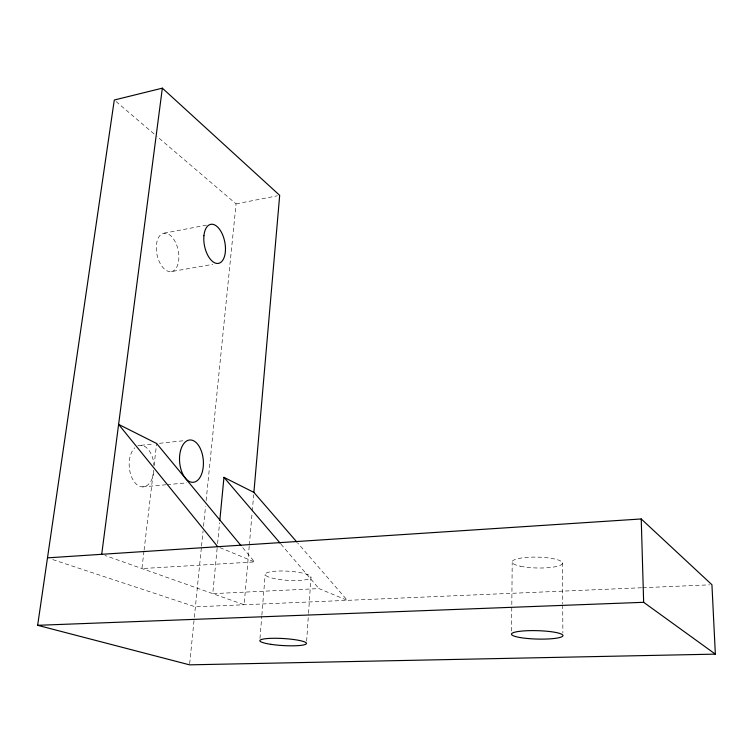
<?xml version="1.0" encoding="UTF-8"?>
<svg xmlns="http://www.w3.org/2000/svg" width="753" height="753" viewBox="0 0 753 753"><rect width="100%" height="100%" fill="white"/><g stroke="black" fill="none" stroke-linecap="round" stroke-linejoin="round"><path stroke-width="0.56" stroke-dasharray="3.77 2.82" d="M511.579 631.042L512.2 562.5M306.64 641.151L308.457 614.429M308.532 613.271L310.98 577.25A22.948 4.565 3.6 0 0 277.17 571.085A22.948 4.565 3.6 0 0 276.116 578.944A22.948 4.565 3.6 0 0 310.98 577.25M259.973 638.412L261.771 616.302M261.875 615.135L265.188 574.417M249.215 546.236L244.132 604.763L104.968 555.46M249.318 545.059L252.161 512.285M252.264 511.118L253.686 494.73M217.137 548.288L212.77 593.646L318.943 588.592L347.321 600.348L297.548 542.828M217.579 543.638L219.594 522.704M189.671 663.685L194.236 618.448M194.349 617.281L201.418 547.271M201.531 546.104L203.065 530.921M203.536 526.253L205.541 506.393M206.134 500.557L236.066 203.875L156.953 136.406M143.964 551.187L141.922 568.553L254.505 561.926L241.807 546.556M144.105 550.029L153.508 470.136M154.054 465.505L156.643 443.508M236.066 203.875L277.386 195.789M164.032 233.195L206.482 225.138M171.449 271.579A19.55 10.806 78.3 0 0 174.856 241.092A19.55 10.806 78.3 0 0 156.464 244.556A19.55 10.806 78.3 0 0 171.449 271.579L212.741 264.378M140.99 445.315L153.706 443.941M159.485 443.319L183.76 440.712M142.618 486.89L165.867 484.772M167.025 484.659L186.782 482.861M641.594 587.754L195.404 606.843L50.828 558.961M642.761 587.698L709.59 584.846M219.885 547.6L254.505 561.926M116.066 101.533L156.069 135.644M280.944 544.099L318.943 588.592M562.482 562.811L562.707 603.774M562.717 604.951L562.877 633.038M153.857 471.707A20.83 12.387 85.6 0 1 134.665 482.315A20.83 12.387 85.6 0 1 134.843 447.771M137.79 445.842A20.83 12.387 85.6 0 1 153.988 465.345M520.417 566.228A25.207 5.431 1.3 0 0 561.954 564.213A25.207 5.431 1.3 0 0 529.547 557.22A25.207 5.431 1.3 0 0 520.417 566.228"/><path stroke-width="1.13" d="M296.776 541.944L253.893 492.387L279.683 195.338L162.347 88.157L114.287 100.017L37.65 625.31L189.549 664.843L715.35 654.131L711.933 584.742L641.227 518.958L47.495 557.86M219.82 520.379L223.961 477.346L253.893 492.387M101.711 554.302L162.347 88.157M37.65 625.31L643.655 602.306L715.35 654.131M223.961 477.346L280.191 543.205M241.054 545.652L156.643 443.508L118.607 424.381L217.73 546.706M641.227 518.958L643.655 602.306M519.928 637.509A25.753 4.198 1.6 0 0 562.35 636.454A25.753 4.198 1.6 0 0 529.265 630.656A25.753 4.198 1.6 0 0 519.928 637.509M270.995 644.352A23.39 3.52 3.4 0 0 306.48 643.476A23.39 3.52 3.4 0 0 271.937 638.309A23.39 3.52 3.4 0 0 270.995 644.352M203.922 235.745A19.907 10.326 78.7 0 0 218.483 263.381A19.907 10.326 78.7 0 0 221.495 232.423A19.907 10.326 78.7 0 0 203.922 235.745M180.588 450.435A21.244 11.879 85.3 0 0 192.599 482.334A21.244 11.879 85.3 0 0 201.211 450.652A21.244 11.879 85.3 0 0 180.588 450.435"/></g></svg>
